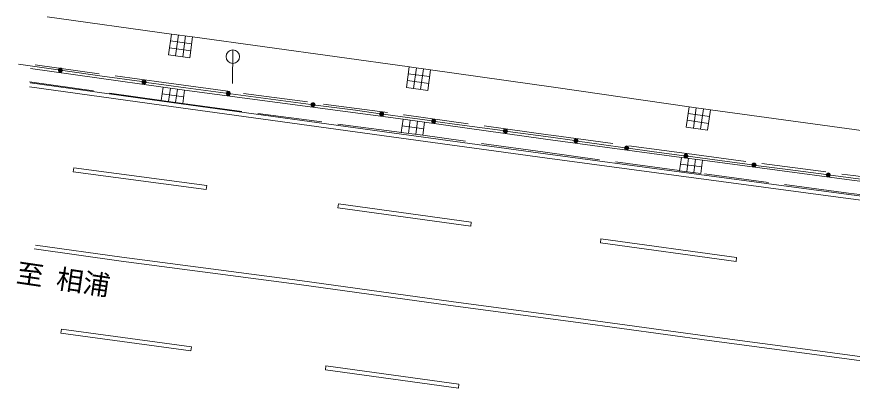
# Model space of a CAD drawing. Units: millimetres, scale not verified. Extents: x -94331 to 144568, y -56598 to 62562.
# Drawn here: x -72265 to -41191, y 26294 to 40436 of the extents above; entities that cross this region are included whole.
import ezdxf
from ezdxf.enums import TextEntityAlignment as Align

# ---------------------------------------------------------------- set-up
doc = ezdxf.new("R2010")
doc.units = ezdxf.units.MM
doc.header["$LTSCALE"] = 400
doc.linetypes.add('DASHED', pattern=[7.5, 6, -1.5])
doc.layers.add('0-1_躯体', color=7, linetype='Continuous', lineweight=9)
doc.layers.add('0-7_ハッチ', color=7, linetype='Continuous')
doc.styles.add('ＭＳ ゴシック', font='')
doc.styles.get('ＭＳ ゴシック').set_extended_font_data('MS Gothic')

msp = doc.modelspace()

# ---------------------------------------------------------------- linework, layer by layer
at = {"layer": '0-1_躯体'}
for p, q in [((-66514.7, 39793.4), (-71131.3, 40436.2)), ((-66548.8, 39534.1), (-65760.9, 39430.6)), ((-66252.1, 39758.9), (-66354.3, 38981)), ((-65989.5, 39724.4), (-66091.7, 38946.5)), ((-57653.4, 38571), (-65726.8, 39689.9)), ((-66582.8, 39274.8), (-65795, 39171.3)), ((-64243.3, 37952.6), (-64223.2, 39202.4)), ((-70727.4, 38462.3), (-72195.6, 38669.7)), ((-57507.6, 37772.6), (-57403.6, 38537)), ((-66816.9, 37823), (-71748.9, 38508.1)), ((-70551.2, 38437.4), (-69083, 38230)), ((-67614.7, 38022.7), (-69083, 38230)), ((-56909, 38210.2), (-57702.9, 38318.2)), ((-57243, 37736.6), (-57139, 38501)), ((-67438.5, 37997.8), (-65970.3, 37790.4)), ((-56943.7, 37955.4), (-57737.6, 38063.4)), ((-66551.6, 37784.6), (-66623.6, 37287)), ((-66286.4, 37746.2), (-66358.4, 37248.7)), ((-66021.2, 37707.9), (-57899.2, 36626.8)), ((-64483.4, 37594), (-65970.3, 37790.4)), ((-66057.2, 37459.1), (-66852.8, 37574.2)), ((-64305, 37570.5), (-62818.2, 37374.1)), ((-61331.3, 37177.8), (-62818.2, 37374.1)), ((-61152.9, 37154.2), (-59666.1, 36957.8)), ((-47101.1, 36297.1), (-46991, 37054.3)), ((-46836.6, 36258.6), (-46726.5, 37015.9)), ((-58752.6, 36831.2), (-59666.1, 36957.8)), ((-58643, 36816), (-57729.5, 36689.3)), ((-56816, 36562.6), (-57729.5, 36689.3)), ((-46498.7, 36725), (-47292.2, 36840.4)), ((-36841.5, 35658.2), (-46462.1, 36977.5)), ((-57126.6, 36275), (-57931.7, 36381.8)), ((-57630.8, 36591.2), (-57695.8, 36101.2)), ((-57362.5, 36555.6), (-57427.5, 36065.6)), ((-56706.4, 36547.4), (-55793, 36420.8)), ((-54193.9, 36202.3), (-55793, 36420.8)), ((-46535.4, 36472.6), (-47328.8, 36587.9)), ((-54002, 36176.1), (-52402.9, 35957.6)), ((-51515.6, 35832.4), (-52402.9, 35957.6)), ((-51409.2, 35817.4), (-50521.9, 35692.2)), ((-49634.6, 35567.1), (-50521.9, 35692.2)), ((-49528.1, 35552.1), (-48640.8, 35426.9)), ((-47447.7, 35268), (-48640.8, 35426.9)), ((-47285.3, 35175.8), (-47350.2, 34679.8)), ((-47304.6, 35248.9), (-46111.5, 35090)), ((-47022.2, 35141.4), (-47087.1, 34645.4)), ((-70140.3, 34817.6), (-70160.1, 34668.9)), ((-65197, 34160.3), (-70140.3, 34817.6)), ((-46791.5, 34859), (-47580.9, 34962.2)), ((-44918.4, 34931), (-46111.5, 35090)), ((-44775.3, 34912), (-43582.2, 34753)), ((-70160.1, 34668.9), (-65216.8, 34011.6)), ((-42168.1, 34569.8), (-43582.2, 34753)), ((-41998.4, 34547.8), (-40584.3, 34364.6)), ((-65197, 34160.3), (-65216.8, 34011.6)), ((-60298.2, 33476.6), (-60318.4, 33328)), ((-60318.4, 33328), (-55382.7, 32658.5)), ((-55362.5, 32807.1), (-60298.2, 33476.6)), ((-55362.5, 32807.1), (-55382.7, 32658.5)), ((-50536.7, 32177.7), (-50557, 32029)), ((-50557, 32029), (-45513.9, 31341.8)), ((-45493.7, 31490.4), (-50536.7, 32177.7)), ((-45493.7, 31490.4), (-45513.9, 31341.8)), ((-70600.7, 28826.9), (-70621.1, 28678.3)), ((-70621.1, 28678.3), (-65790.8, 28017.4)), ((-65770.5, 28166), (-70600.7, 28826.9)), ((-65770.5, 28166), (-65790.8, 28017.4)), ((-60764.8, 27460.4), (-60785.4, 27311.8)), ((-55817.8, 26775.1), (-60764.8, 27460.4)), ((-60785.4, 27311.8), (-55838.4, 26626.6)), ((-55817.8, 26775.1), (-55838.4, 26626.6))]:
    msp.add_line(p, q, dxfattribs=at)
at = {"layer": '0-1_躯体', "linetype": 'DASHED'}
for p, q in [((-71790.7, 38010.4), (-66878.3, 37323.9)), ((-57947.4, 36134.6), (-66093.2, 37210.3))]:
    msp.add_line(p, q, dxfattribs=at)
at = {"layer": '0-1_躯体'}
for points in [[(-66514.7, 39793.4), (-66616.9, 39015.5), (-65829.1, 38911.9), (-65726.8, 39689.9)], [(-56978.4, 37700.6), (-57772.3, 37808.7), (-57668.3, 38573), (-56874.3, 38464.9)], [(-66021.2, 37707.9), (-66816.9, 37823), (-66888.8, 37325.4), (-66093.2, 37210.3)], [(-46572.1, 36220.2), (-47365.5, 36335.5), (-47255.5, 37092.8), (-46462.1, 36977.5)], [(-57094.1, 36520), (-57899.2, 36626.8), (-57964.1, 36136.8), (-57159.1, 36030)], [(-46759.1, 35107), (-47548.4, 35210.2), (-47613.3, 34714.2), (-46824, 34611)]]:
    msp.add_lwpolyline(points, close=True, dxfattribs=at)
at = {"layer": '0-1_躯体', "linetype": 'DASHED'}
for points in [[(-71581, 38645), (-66798.4, 37987.6), (-57852, 36788.4), (-52478.4, 36041.5), (-47528.1, 35374.1), (-41162.2, 34532.1), (-37229, 34038.1), (-32100.2, 33396.2), (-28214, 32931), (-22438.2, 32303.7)], [(-47621.1, 34715.2), (-52607.3, 35400.9), (-57159.1, 36030)], [(-37354.9, 33379.4), (-41328.3, 33882.7), (-46824, 34611)]]:
    msp.add_lwpolyline(points, dxfattribs=at)
at = {"layer": '0-1_躯体'}
for points in [[(-47251.8, 37092.3), (-52212.4, 37801.6), (-56874.3, 38464.9)], [(49840.1, 26514.5), (39697.7, 26950.7), (36534.3, 27092.2), (32294.3, 27269.1), (28415.1, 27469), (22052.8, 27804.5), (19832, 27955.3), (12752, 28440.1), (7066.4, 28854.8), (2296.9, 29239.4), (-1305.9, 29559), (-8196.6, 30151.5), (-12036.7, 30513.9), (-17770.6, 31097.3), (-22535, 31599.1), (-28290.4, 32225.5), (-32202.7, 32690.8), (-37370.7, 33320.4), (-41322.1, 33827.5), (-47625.1, 34672.2), (-52605.2, 35342), (-57950.9, 36077.7), (-66863.9, 37295.5), (-71770.7, 37976.9)], [(-71791.3, 37828.3), (-66884.3, 37146.9), (-57971.3, 35929.1), (-52625.5, 35193.3), (-47645.1, 34523.6), (-41341.6, 33678.8), (-37389.3, 33171.5), (-32220.7, 32541.8), (-28307.4, 32076.4), (-22551, 31450), (-17786, 30948.1), (-12051.3, 30364.6), (-8210.1, 30002.1), (-1319, 29409.5), (2284.2, 29089.9), (7054.9, 28705.2), (12741.4, 28290.4), (19821.8, 27805.6), (22043.7, 27654.7), (28407.3, 27319.2), (32287.3, 27119.2), (36527.8, 26942.3), (39691.1, 26800.8), (49833.7, 26364.6)], [(-57094.1, 36520), (-52598.9, 35891.7), (-47548.4, 35210.2)], [(-46759.1, 35107), (-41209.1, 34368.2), (-37307.5, 33875.1)], [(-71613.4, 31807.8), (-68377.8, 31353.4), (-61757.5, 30484.7), (-56132.4, 29710.1), (-51390.5, 29066.5), (-46509.3, 28405.1), (-42592, 27878.6), (-38539.7, 27342.3)], [(24904.1, 21783.3), (18066.9, 22174.2), (10945.8, 22667.7), (5755.3, 23037.3), (1488.7, 23353.8), (-2776.9, 23711.3), (-4671.3, 23867.8), (-7590.1, 24141.7), (-12415.1, 24609.2), (-17384.6, 25091), (-21108.1, 25493.9), (-24394.8, 25839.9), (-33304.5, 26839.7), (-38520.5, 27491.1), (-42572.1, 28027.3), (-46489.2, 28553.8), (-51370.3, 29215.1), (-56112.1, 29858.7), (-61737.5, 30633.4), (-68357.6, 31502), (-71561, 31951.9)]]:
    msp.add_lwpolyline(points, dxfattribs=at)
for centre, radius in [((-64227.2, 38952.4), 250), ((-70639.3, 38449.8), 75), ((-70639.3, 38449.8), 49.5), ((-70639.3, 38449.8), 24.5), ((-67526.6, 38010.2), 75), ((-67526.6, 38010.2), 49.5), ((-67526.6, 38010.2), 24.5), ((-64394.2, 37582.3), 75), ((-64394.2, 37582.3), 49.5), ((-64394.2, 37582.3), 24.5), ((-61242.1, 37166), 75), ((-61242.1, 37166), 49.5), ((-61242.1, 37166), 24.5), ((-58697.8, 36823.6), 75), ((-58697.8, 36823.6), 49.5), ((-58697.8, 36823.6), 24.5), ((-56761.2, 36555), 75), ((-56761.2, 36555), 49.5), ((-56761.2, 36555), 24.5), ((-54098, 36189.2), 75), ((-54098, 36189.2), 49.5), ((-54098, 36189.2), 24.5), ((-51462.4, 35824.9), 75), ((-51462.4, 35824.9), 49.5), ((-51462.4, 35824.9), 24.5), ((-49581.4, 35559.6), 75), ((-49581.4, 35559.6), 49.5), ((-49581.4, 35559.6), 24.5), ((-47376.2, 35258.4), 75), ((-47376.2, 35258.4), 49.5), ((-47376.2, 35258.4), 24.5), ((-44846.8, 34921.5), 75), ((-44846.8, 34921.5), 49.5), ((-44846.8, 34921.5), 24.5), ((-42083.2, 34558.8), 75), ((-42083.2, 34558.8), 49.5), ((-42083.2, 34558.8), 24.5)]:
    msp.add_circle(centre, radius, dxfattribs=at)

# ---------------------------------------------------------------- texts
at = {"layer": '0-7_ハッチ', "style": 'ＭＳ ゴシック'}
msp.add_text('至 相浦', height=733.1, rotation=351.641, dxfattribs=at).set_placement((-72344.8, 30356.5), align=Align.BOTTOM_LEFT)

doc.saveas('drawing.dxf')
